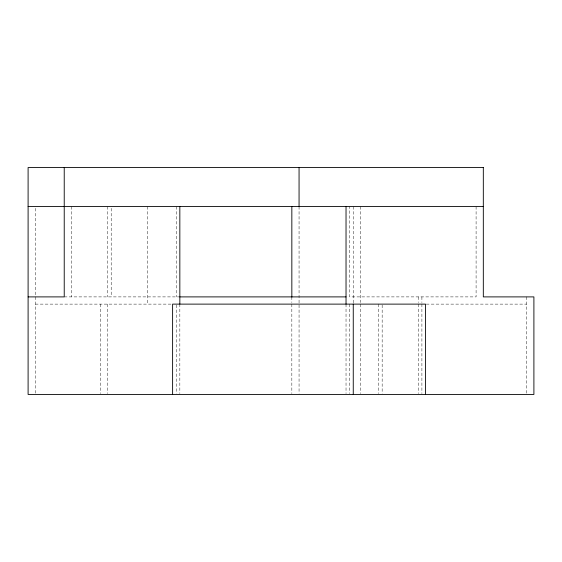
<?xml version="1.0" encoding="UTF-8"?>
<svg xmlns="http://www.w3.org/2000/svg" width="562" height="562" viewBox="0 0 562 562"><rect width="100%" height="100%" fill="white"/><g stroke="black" fill="none" stroke-linecap="round" stroke-linejoin="round"><path stroke-width="0.42" stroke-dasharray="2.81 2.11" d="M64.23 296.898L178.857 296.898M35.329 304.119L172.611 304.119M426.27 304.119L526.671 304.119M526.671 296.898L526.671 393.569M476.091 206.577L476.091 296.898L349.641 296.898L349.641 206.577M421.9 296.898L421.9 302.518M421.9 304.119L421.9 393.569M418.29 296.898L418.29 302.518M418.29 304.119L418.29 393.569M382.16 304.997L382.16 393.569M378.549 304.119L378.549 393.569M360.481 206.577L360.481 302.518M360.481 304.119L360.481 393.569M353.259 206.577L353.259 303.143M349.641 304.119L349.641 393.569M346.03 304.119L346.03 393.569M299.061 206.577L299.061 393.569M291.84 296.898L291.84 302.518M291.84 304.119L291.84 393.569M179.84 304.119L179.84 393.569M176.229 206.577L176.229 296.898M176.229 304.997L176.229 393.569M147.321 206.577L147.321 304.119M111.199 208.326L111.199 296.898M107.581 206.577L107.581 296.898M107.581 304.119L107.581 393.569M100.359 304.119L100.359 393.569M71.451 206.577L71.451 296.898M35.329 208.326L35.329 296.019M35.329 296.898L35.329 393.569"/><path stroke-width="0.84" d="M28.1 206.577L483.32 206.577M28.1 296.898L64.23 296.898L64.23 167.553M179.728 296.898L346.03 296.898M425.511 394.447L425.511 304.119L172.611 304.119L172.611 394.447M353.259 304.119L353.259 394.447M346.03 206.577L346.03 304.119M299.061 167.553L299.061 206.577M291.84 206.577L291.84 297.158M179.84 206.577L179.84 304.119M483.32 167.553L28.1 167.553L28.1 394.447L533.9 394.447L533.9 296.898L483.32 296.898L483.32 167.553"/></g></svg>
